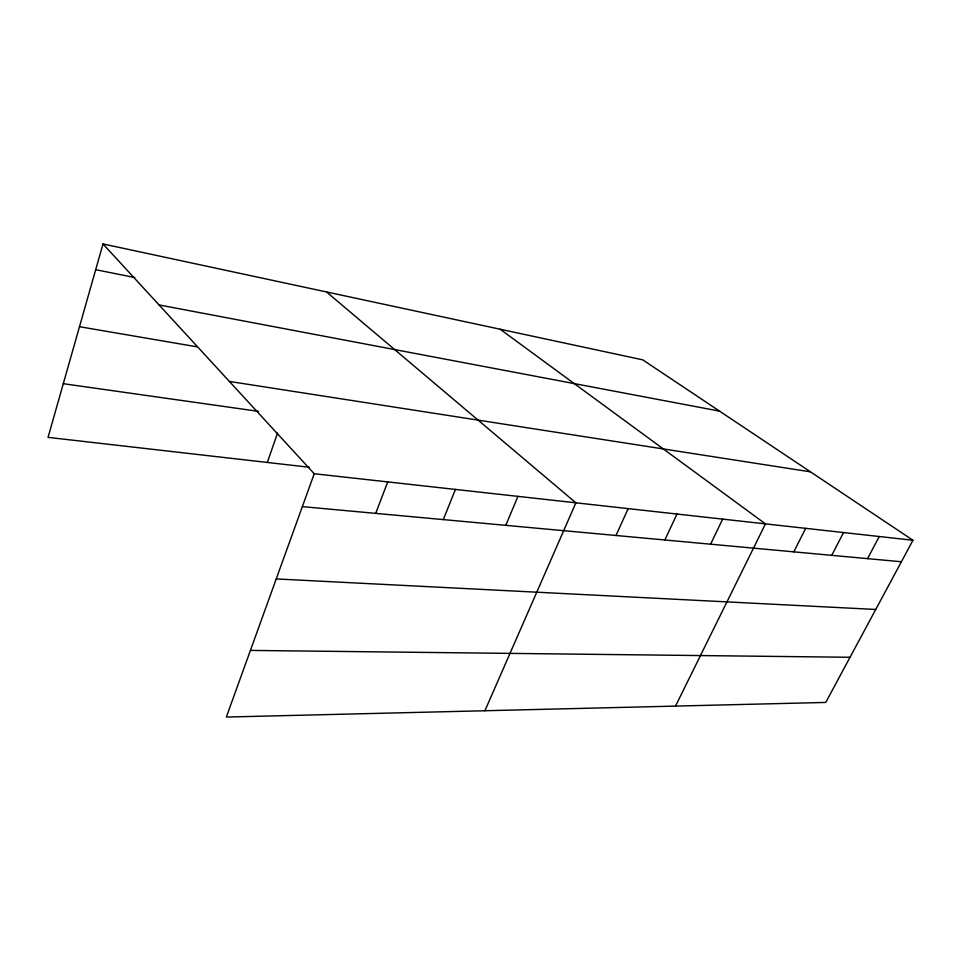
<?xml version="1.0" encoding="UTF-8"?>
<svg xmlns="http://www.w3.org/2000/svg" width="961" height="961" viewBox="0 0 961 961"><rect width="100%" height="100%" fill="white"/><g stroke="black" fill="none" stroke-linecap="round" stroke-linejoin="round"><path stroke-width="1.44" d="M103.007 243.95L314.223 473.737L226.352 717.05L825.751 702.431L912.95 540.262L642.741 359.846L103.007 243.95L48.05 437.363L309.298 467.262M267.338 462.457L277.525 433.111M375.703 513.378L387.739 481.905M443.297 519.589L455.43 489.425M505.774 525.343L517.955 496.369M484.909 710.744L575.879 502.807L326.5 291.94M616.001 535.493L628.17 508.621M664.856 539.986L676.988 514.039M710.587 544.19L722.648 519.12M675.511 706.095L765.461 523.877L500.152 329.227M793.798 551.854L805.678 528.346M831.758 555.338L843.542 532.55M867.567 558.641L879.231 536.514M250.425 650.417L850.029 657.276M276.227 578.93L875.747 609.466M302.343 506.627L901.394 561.753M314.223 473.737L912.95 540.262M63.294 383.691L258.569 411.368M229.379 381.433L810.447 471.827M79.487 326.704L196.837 346.789M159.07 304.937L719.513 411.116M95.692 269.681L134.804 277.549"/></g></svg>
